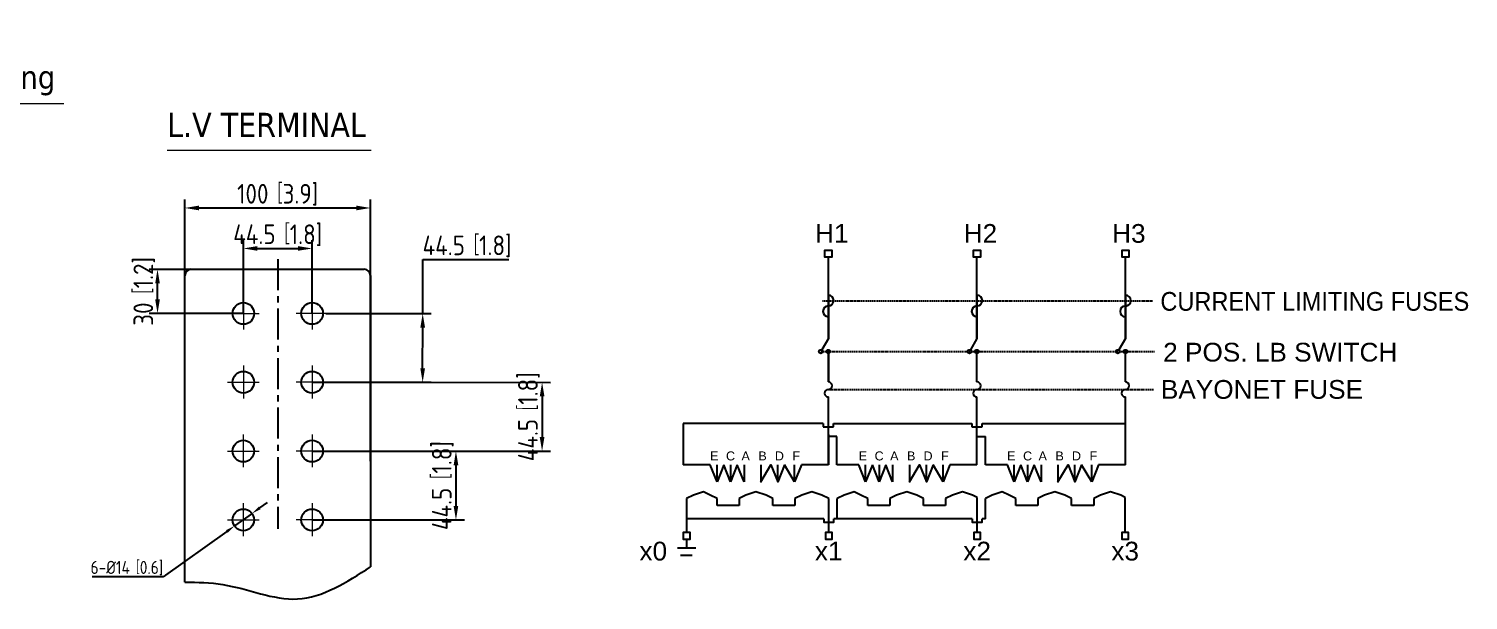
# Model space of a CAD drawing. Header units: millimetres. Extents: x 110847 to 209798, y -190593 to -156788.
# Drawn here: x 202260 to 206100, y -187894 to -186370 of the extents above; entities that cross this region are included whole.
import ezdxf
from ezdxf.enums import TextEntityAlignment as Align

# ---------------------------------------------------------------- set-up
doc = ezdxf.new("R2010")
doc.units = ezdxf.units.MM
doc.header["$LTSCALE"] = 13
for name, pattern in [('CENTERX2', [101.6, 63.5, -12.7, 12.7, -12.7]), ('DASHED', [0.75, 0.5, -0.25]), ('点画线', [18, 12, -2, 2, -2])]:
    doc.linetypes.add(name, pattern=pattern)
for name, color, linetype in [('1', 4, 'Continuous'), ('2', 3, 'Continuous'), ('4虚线层', 6, 'DASHED')]:
    doc.layers.add(name, color=color, linetype=linetype)
for name, color, linetype, lineweight in [('2细实线', 3, 'Continuous', 20), ('中心线层', 1, '点画线', 18), ('标注、文本', 3, 'Continuous', 25), ('铁心', 3, 'Continuous', 0)]:
    doc.layers.add(name, color=color, linetype=linetype, lineweight=lineweight)
doc.styles.add('Note Text (ANSI)', font='arial.ttf')
doc.styles.get("Standard").update_dxf_attribs({"font": 'gbenor.shx', "bigfont": 'gbcbig.shx'})
doc.styles.add('Tahoma$001', font='tahoma.ttf', dxfattribs={"height": 2.159784})
doc.styles.add('Tahoma_txtstyle_30.40_0_0', font='tahoma.ttf')
doc.dimstyles.new('丁晓菲', dxfattribs={"dimscale": 10, "dimtxt": 3.5, "dimasz": 2.5, "dimexe": 1.5, "dimexo": 0, "dimgap": 0.5, "dimtad": 1, "dimtoh": 1, "dimtxsty": 'Standard', "dimcen": 2.5, "dimclrd": 3, "dimclre": 3, "dimclrt": 2, "dimadec": 0, "dimazin": 0, "dimtfac": 1, "dimtmove": 0, "dimatfit": 2, "dimfxl": 1, "dimarcsym": 0})
doc.dimstyles.new('英寸 1-10', dxfattribs={"dimscale": 14, "dimtxt": 3.5, "dimasz": 2, "dimexe": 1.5, "dimexo": 0.5, "dimgap": 0.5, "dimtad": 1, "dimtoh": 1, "dimdec": 1, "dimdsep": 46, "dimtxsty": 'Standard', "dimcen": 2.5, "dimclrd": 3, "dimclre": 3, "dimclrt": 3, "dimadec": 0, "dimazin": 2, "dimtfac": 1, "dimtdec": 1, "dimtmove": 0, "dimatfit": 2, "dimfxl": 1, "dimarcsym": 0})
doc.dimstyles.new('郁文书', dxfattribs={"dimscale": 15, "dimtxt": 3.5, "dimasz": 2.5, "dimexe": 1.5, "dimexo": 0, "dimgap": 0.5, "dimtad": 1, "dimtoh": 1, "dimtxsty": 'Standard', "dimcen": 2.5, "dimclrd": 3, "dimclre": 3, "dimclrt": 2, "dimadec": 0, "dimazin": 0, "dimtfac": 1, "dimtmove": 0, "dimatfit": 2, "dimfxl": 1, "dimarcsym": 0})

# ---------------------------------------------------------------- blocks, each defined once
blk = doc.blocks.new('*D12')
at = {"layer": '1', "color": 3, "lineweight": -2}
for p, q in [((202676.5, -187560.8), (202676.5, -186825.6)), ((203171.5, -187523.3), (203171.5, -186825.6)), ((202714, -186848.1), (203134, -186848.1))]:
    blk.add_line(p, q, dxfattribs=at)
at = {"layer": '1', "color": 3}
for points in [[(202714, -186841.9), (202714, -186854.4), (202676.5, -186848.1)], [(203134, -186841.9), (203134, -186854.4), (203171.5, -186848.1)]]:
    blk.add_solid(points, dxfattribs=at)
at = {"layer": 'Defpoints', "color": 0}
for p in [(203171.5, -186848.1), (203171.5, -187523.3), (202676.5, -187560.8)]:
    blk.add_point(p, dxfattribs=at)
at = {"layer": '1', "color": 2, "insert": (202924, -186812.9), "char_height": 52.5, "attachment_point": 5}
blk.add_mtext('100［3.9]', dxfattribs=at)
blk = doc.blocks.new('*D13')
at = {"layer": '1', "color": 3, "lineweight": -2}
for p, q in [((202924.2, -187011.8), (202580.9, -187011.8)), ((202603.4, -187091.8), (202603.4, -187049.3)), ((202832.4, -187129.3), (202580.9, -187129.3))]:
    blk.add_line(p, q, dxfattribs=at)
at = {"layer": '1', "color": 3}
for points in [[(202597.2, -187049.3), (202609.7, -187049.3), (202603.4, -187011.8)], [(202597.2, -187091.8), (202609.7, -187091.8), (202603.4, -187129.3)]]:
    blk.add_solid(points, dxfattribs=at)
at = {"layer": 'Defpoints', "color": 0}
for p in [(202603.4, -187011.8), (202924.2, -187011.8), (202832.4, -187129.3)]:
    blk.add_point(p, dxfattribs=at)
at = {"layer": '1', "color": 2, "insert": (202568.2, -187070.5), "char_height": 52.5, "attachment_point": 5, "rotation": 90}
blk.add_mtext('30［1.2]', dxfattribs=at)
blk = doc.blocks.new('*D14')
at = {"layer": '1', "color": 3, "lineweight": -2}
for p, q in [((202832.4, -187129.3), (202832.4, -186933.6)), ((203015.9, -187129.3), (203015.9, -186933.6)), ((202869.9, -186956.1), (202978.4, -186956.1))]:
    blk.add_line(p, q, dxfattribs=at)
at = {"layer": '1', "color": 3}
for points in [[(202869.9, -186949.8), (202869.9, -186962.3), (202832.4, -186956.1)], [(202978.4, -186949.8), (202978.4, -186962.3), (203015.9, -186956.1)]]:
    blk.add_solid(points, dxfattribs=at)
at = {"layer": 'Defpoints', "color": 0}
for p in [(203015.9, -186956.1), (202832.4, -187129.3), (203015.9, -187129.3)]:
    blk.add_point(p, dxfattribs=at)
at = {"layer": '1', "color": 2, "insert": (202924.2, -186920.9), "char_height": 52.5, "attachment_point": 5}
blk.add_mtext('44.5［1.8]', dxfattribs=at)
blk = doc.blocks.new('*D15')
at = {"layer": '1', "color": 3, "lineweight": -2}
for p, q in [((203310.9, -187129.5), (203310.9, -186985.7)), ((203310.9, -186985.7), (203540.4, -186985.7)), ((203052.2, -187129.4), (203333.4, -187129.5)), ((203310.8, -187275.5), (203310.9, -187167)), ((203015.9, -187312.9), (203333.3, -187313))]:
    blk.add_line(p, q, dxfattribs=at)
at = {"layer": '1', "color": 3}
for points in [[(203304.6, -187167), (203317.1, -187167), (203310.9, -187129.5)], [(203304.6, -187275.5), (203317.1, -187275.5), (203310.8, -187313)]]:
    blk.add_solid(points, dxfattribs=at)
at = {"layer": 'Defpoints', "color": 0}
for p in [(203052.2, -187129.4), (203015.9, -187312.9), (203310.8, -187313)]:
    blk.add_point(p, dxfattribs=at)
at = {"layer": '1', "color": 2, "insert": (203429.4, -186950.5), "char_height": 52.5, "attachment_point": 5}
blk.add_mtext('44.5［1.8]', dxfattribs=at)
blk = doc.blocks.new('*D82')
at = {"layer": '1', "color": 3, "lineweight": -2}
for p, q in [((203058.6, -187312.9), (203652, -187313.1)), ((203629.5, -187350.6), (203629.5, -187459.2)), ((203015.9, -187496.5), (203652, -187496.7))]:
    blk.add_line(p, q, dxfattribs=at)
at = {"layer": '1', "color": 3}
for points in [[(203623.3, -187350.6), (203635.8, -187350.6), (203629.5, -187313.1)], [(203623.2, -187459.2), (203635.7, -187459.2), (203629.5, -187496.7)]]:
    blk.add_solid(points, dxfattribs=at)
at = {"layer": 'Defpoints', "color": 0}
for p in [(203058.6, -187312.9), (203015.9, -187496.5), (203629.5, -187496.7)]:
    blk.add_point(p, dxfattribs=at)
at = {"layer": '1', "color": 2, "insert": (203594.3, -187404.9), "char_height": 52.5, "attachment_point": 5, "rotation": 89.979}
blk.add_mtext('44.5［1.8]', dxfattribs=at)
blk = doc.blocks.new('*D105')
at = {"layer": '1', "color": 3, "lineweight": -2}
for p, q in [((203058.6, -187496.5), (203422.1, -187496.6)), ((203399.6, -187534.1), (203399.6, -187642.7)), ((203015.9, -187680), (203422.1, -187680.2))]:
    blk.add_line(p, q, dxfattribs=at)
at = {"layer": '1', "color": 3}
for points in [[(203393.4, -187534.1), (203405.9, -187534.1), (203399.6, -187496.6)], [(203393.3, -187642.7), (203405.8, -187642.7), (203399.6, -187680.2)]]:
    blk.add_solid(points, dxfattribs=at)
at = {"layer": '2细实线', "color": 3, "linetype": 'ByBlock', "lineweight": -2}
for p, q in [((199830.8, -186039.8), (199830.8, -186154.8)), ((201560.8, -186039.8), (201560.8, -186154.8)), ((199872.8, -186133.8), (201518.8, -186133.8))]:
    blk.add_line(p, q, dxfattribs=at)
at = {"layer": '2细实线', "color": 3, "linetype": 'ByBlock'}
for points in [[(199872.8, -186126.8), (199872.8, -186140.8), (199830.8, -186133.8)], [(201518.8, -186126.8), (201518.8, -186140.8), (201560.8, -186133.8)]]:
    blk.add_solid(points, dxfattribs=at)
at = {"layer": 'Defpoints', "color": 0, "linetype": 'ByBlock'}
for p in [(199830.8, -186032.8), (201560.8, -186032.8), (201560.8, -186133.8)]:
    blk.add_point(p, dxfattribs=at)
at = {"layer": 'Defpoints', "color": 0}
for p in [(203058.6, -187496.5), (203015.9, -187680), (203399.6, -187680.2)]:
    blk.add_point(p, dxfattribs=at)
at = {"layer": '1', "color": 2, "insert": (203364.4, -187588.4), "char_height": 52.5, "attachment_point": 5, "rotation": 89.979}
blk.add_mtext('44.5［1.8]', dxfattribs=at)
at = {"layer": '2细实线', "color": 3, "linetype": 'ByBlock', "insert": (200695.8, -186088.5), "char_height": 73.5, "attachment_point": 5}
blk.add_mtext('1730 [68.1]', dxfattribs=at)
blk = doc.blocks.new('*D103')
at = {"layer": 'Defpoints', "color": 0}
for p in [(202855.9, -187662.7), (202808.9, -187696.2)]:
    blk.add_point(p, dxfattribs=at)
at = {"layer": '标注、文本', "color": 3, "lineweight": -2}
for p, q in [((202876.2, -187648.1), (202896.6, -187633.6)), ((202855.9, -187662.7), (202808.9, -187696.2)), ((202788.5, -187710.8), (202618.9, -187831.8)), ((202618.9, -187831.8), (202429.2, -187831.8))]:
    blk.add_line(p, q, dxfattribs=at)
at = {"layer": '标注、文本', "color": 3}
for points in [[(202873.8, -187644.8), (202878.7, -187651.5), (202855.9, -187662.7)], [(202786.1, -187707.4), (202791, -187714.1), (202808.9, -187696.2)]]:
    blk.add_solid(points, dxfattribs=at)
at = {"layer": '标注、文本', "color": 2, "insert": (202521.6, -187808.4), "char_height": 35, "attachment_point": 5, "bg_fill": 3, "box_fill_scale": 1.1, "bg_fill_color": 256, "bg_fill_true_color": 13158600, "bg_fill_transparency": 9116284}
blk.add_mtext('6-%%C14［0.6]', dxfattribs=at)

msp = doc.modelspace()

# ---------------------------------------------------------------- linework, layer by layer
at = {"layer": '1', "color": 1, "linetype": 'CENTERX2', "lineweight": -3, "ltscale": 0.1}
msp.add_line((202924.209, -186984.373), (202924.077, -187703.406), dxfattribs=at)
at = {"layer": '1'}
for p, q in [((202676.705, -187845.755), (202676.532, -187028.256)), ((202693.032, -187011.756), (203155.032, -187011.756)), ((203171.532, -187028.256), (203171.484, -187805.126))]:
    msp.add_line(p, q, dxfattribs=at)
for centre in [(202832.424, -187129.318), (203015.949, -187129.347), (202832.424, -187312.881), (203015.892, -187312.91), (202832.366, -187496.443), (203015.834, -187496.472), (203015.834, -187680.035)]:
    msp.add_circle(centre, 28.875, dxfattribs=at)
for centre, start, end in [((202693.032, -187028.256), 90, 180), ((203155.032, -187028.256), 0, 90)]:
    msp.add_arc(centre, 16.5, start, end, dxfattribs=at)
at = {"layer": '2'}
for p, q in [((204393.175, -187196.453), (204375.675, -187226.764)), ((204393.175, -187193.094), (204393.175, -187196.453)), ((204789.756, -187196.453), (204772.256, -187226.764)), ((205185.756, -187196.453), (205168.256, -187226.764)), ((204393.175, -187226.094), (204393.175, -187312.161)), ((204379.675, -187423.055), (204006.175, -187423.055)), ((204406.675, -187423.055), (204776.256, -187423.055)), ((204803.256, -187423.055), (205185.756, -187423.055))]:
    msp.add_line(p, q, dxfattribs=at)
at = {"layer": '2', "linetype": 'Continuous'}
for p, q in [((204379.675, -187423.055), (204379.675, -187432.055)), ((204379.675, -187432.055), (204406.675, -187432.055)), ((204406.675, -187432.055), (204406.675, -187423.055)), ((204776.256, -187423.055), (204776.256, -187432.055)), ((204776.256, -187432.055), (204803.256, -187432.055)), ((204803.256, -187432.055), (204803.256, -187423.055)), ((204416.256, -187533.17), (204416.256, -187457.17)), ((204789.756, -187457.17), (204812.256, -187457.17)), ((204812.256, -187533.17), (204812.256, -187457.17)), ((204078.175, -187533.17), (204006.175, -187533.17)), ((204096.175, -187578.17), (204078.175, -187533.17)), ((204114.175, -187533.17), (204096.175, -187578.17)), ((204096.175, -187578.17), (204096.175, -187533.17)), ((204132.175, -187578.17), (204114.175, -187533.17)), ((204132.175, -187533.17), (204132.175, -187578.17)), ((204150.175, -187533.17), (204132.175, -187578.17)), ((204168.175, -187578.17), (204150.175, -187533.17)), ((204168.175, -187533.17), (204168.175, -187578.17)), ((204303.175, -187578.17), (204276.175, -187533.17)), ((204321.175, -187533.17), (204303.175, -187578.17)), ((204303.175, -187578.17), (204303.175, -187533.17)), ((204393.175, -187533.17), (204321.175, -187533.17)), ((204474.756, -187533.17), (204416.256, -187533.17)), ((204492.756, -187578.17), (204474.756, -187533.17)), ((204510.756, -187533.17), (204492.756, -187578.17)), ((204492.756, -187578.17), (204492.756, -187533.17)), ((204528.756, -187578.17), (204510.756, -187533.17)), ((204528.756, -187533.17), (204528.756, -187578.17)), ((204546.756, -187533.17), (204528.756, -187578.17)), ((204564.756, -187578.17), (204546.756, -187533.17)), ((204564.756, -187533.17), (204564.756, -187578.17)), ((204699.756, -187578.17), (204672.756, -187533.17)), ((204717.756, -187533.17), (204699.756, -187578.17)), ((204699.756, -187578.17), (204699.756, -187533.17)), ((204789.756, -187533.17), (204717.756, -187533.17)), ((204870.756, -187533.17), (204812.256, -187533.17)), ((204888.756, -187578.17), (204870.756, -187533.17)), ((204906.756, -187533.17), (204888.756, -187578.17)), ((204888.756, -187578.17), (204888.756, -187533.17)), ((204924.756, -187578.17), (204906.756, -187533.17)), ((204924.756, -187533.17), (204924.756, -187578.17)), ((204942.756, -187533.17), (204924.756, -187578.17)), ((204960.756, -187578.17), (204942.756, -187533.17)), ((204960.756, -187533.17), (204960.756, -187578.17)), ((205095.756, -187578.17), (205068.756, -187533.17)), ((205113.756, -187533.17), (205095.756, -187578.17)), ((205095.756, -187578.17), (205095.756, -187533.17)), ((205185.756, -187533.17), (205113.756, -187533.17))]:
    msp.add_line(p, q, dxfattribs=at)
for points in [[(204384.175, -186970.066), (204384.175, -186961.066), (204393.175, -186961.066), (204402.175, -186961.066), (204402.175, -186970.066), (204402.175, -186979.066), (204393.175, -186979.066), (204384.175, -186979.066), (204384.175, -186970.066)], [(204393.175, -187196.453), (204393.175, -186979.066)], [(204780.756, -186970.066), (204780.756, -186961.066), (204789.756, -186961.066), (204798.756, -186961.066), (204798.756, -186970.066), (204798.756, -186979.066), (204789.756, -186979.066), (204780.756, -186979.066), (204780.756, -186970.066)], [(204789.756, -187196.453), (204789.756, -186979.066)], [(205176.756, -186970.066), (205176.756, -186961.066), (205185.756, -186961.066), (205194.756, -186961.066), (205194.756, -186970.066), (205194.756, -186979.066), (205185.756, -186979.066), (205176.756, -186979.066), (205176.756, -186970.066)], [(205185.756, -187196.453), (205185.756, -186979.066)], [(204393.175, -187080.58), (204393.175, -187196.453)], [(204789.756, -187080.58), (204789.756, -187196.453)], [(205185.756, -187080.799), (205185.756, -187196.453)], [(204393.175, -187196.453), (204393.175, -187138.18)], [(204789.756, -187196.453), (204789.756, -187138.18)], [(205185.756, -187196.453), (205185.756, -187138.399)], [(204393.175, -187312.161), (204393.175, -187226.094)], [(204393.175, -187226.094), (204393.175, -187236.094)], [(204789.756, -187312.161), (204789.756, -187226.094)], [(204789.756, -187226.094), (204789.756, -187236.094)], [(205185.756, -187312.161), (205185.756, -187226.094)], [(205185.756, -187226.094), (205185.756, -187236.094)], [(204393.175, -187533.17), (204393.175, -187352.161)], [(204789.756, -187533.17), (204789.756, -187352.161)], [(205185.756, -187533.17), (205185.756, -187352.161)], [(204006.175, -187423.055), (204006.175, -187533.17)], [(204393.175, -187533.17), (204393.175, -187452.17), (204393.175, -187533.17)], [(204416.256, -187457.17), (204393.175, -187457.17)], [(204213.175, -187533.17), (204213.175, -187578.17), (204240.175, -187533.17), (204258.175, -187578.17), (204258.175, -187533.17)], [(204276.175, -187533.17), (204258.175, -187578.17)], [(204609.756, -187533.17), (204609.756, -187578.17), (204636.756, -187533.17), (204654.756, -187578.17), (204654.756, -187533.17)], [(204672.756, -187533.17), (204654.756, -187578.17)], [(205005.756, -187533.17), (205005.756, -187578.17), (205032.756, -187533.17), (205050.756, -187578.17), (205050.756, -187533.17)], [(205068.756, -187533.17), (205050.756, -187578.17)], [(204096.175, -187623.17), (204078.175, -187614.17), (204060.175, -187605.17), (204033.175, -187614.17), (204015.175, -187623.17)], [(204015.175, -187623.17), (204015.175, -187713.17)], [(204096.175, -187641.17), (204096.175, -187623.17)], [(204155.175, -187641.17), (204096.175, -187641.17)], [(204245.175, -187623.17), (204227.175, -187614.17), (204200.175, -187605.17), (204173.175, -187614.17), (204155.175, -187623.17)], [(204155.175, -187623.17), (204155.175, -187641.17)], [(204245.175, -187641.17), (204245.175, -187623.17)], [(204304.175, -187641.17), (204245.175, -187641.17)], [(204394.175, -187623.17), (204376.175, -187614.17), (204349.175, -187605.17), (204322.175, -187614.17), (204304.175, -187623.17)], [(204304.175, -187623.17), (204304.175, -187641.17)], [(204394.175, -187713.17), (204394.175, -187623.17)], [(204498.175, -187623.17), (204480.175, -187614.17), (204462.175, -187605.17), (204435.175, -187614.17), (204417.175, -187623.17)], [(204417.175, -187677.17), (204417.175, -187623.17)], [(204498.175, -187641.17), (204498.175, -187623.17)], [(204557.175, -187641.17), (204498.175, -187641.17)], [(204647.175, -187623.17), (204629.175, -187614.17), (204602.175, -187605.17), (204575.175, -187614.17), (204557.175, -187623.17)], [(204557.175, -187623.17), (204557.175, -187641.17)], [(204647.175, -187641.17), (204647.175, -187623.17)], [(204706.175, -187641.17), (204647.175, -187641.17)], [(204790.175, -187620.17), (204778.175, -187614.17), (204751.175, -187605.17), (204724.175, -187614.17), (204706.175, -187623.17)], [(204706.175, -187623.17), (204706.175, -187641.17)], [(204790.175, -187713.17), (204790.175, -187620.17)], [(204893.256, -187623.17), (204875.256, -187614.17), (204857.256, -187605.17), (204830.256, -187614.17), (204812.256, -187623.17)], [(204812.256, -187677.17), (204812.256, -187623.17)], [(204893.256, -187641.17), (204893.256, -187623.17)], [(204952.256, -187641.17), (204893.256, -187641.17)], [(205042.256, -187623.17), (205024.256, -187614.17), (204997.256, -187605.17), (204970.256, -187614.17), (204952.256, -187623.17)], [(204952.256, -187623.17), (204952.256, -187641.17)], [(205042.256, -187641.17), (205042.256, -187623.17)], [(205101.256, -187641.17), (205042.256, -187641.17)], [(205185.175, -187620.129), (205173.256, -187614.17), (205146.256, -187605.17), (205119.256, -187614.17), (205101.256, -187623.17)], [(205101.256, -187623.17), (205101.256, -187641.17)], [(205185.175, -187713.17), (205185.175, -187620.129)], [(204380.926, -187677.17), (204015.175, -187677.17)], [(204380.926, -187677.17), (204380.926, -187686.17), (204389.926, -187686.17), (204407.926, -187686.17), (204407.926, -187677.17)], [(204776.926, -187677.17), (204407.926, -187677.17)], [(204776.926, -187677.17), (204776.926, -187686.17), (204785.926, -187686.17), (204803.926, -187686.17), (204803.926, -187677.17)], [(204812.256, -187677.17), (204803.926, -187677.17)], [(204024.175, -187722.17), (204024.175, -187713.17), (204015.175, -187713.17), (204006.175, -187713.17), (204006.175, -187722.17), (204006.175, -187731.17), (204015.175, -187731.17), (204024.175, -187731.17), (204024.175, -187722.17)], [(204403.175, -187722.17), (204403.175, -187713.17), (204394.175, -187713.17), (204385.175, -187713.17), (204385.175, -187722.17), (204385.175, -187731.17), (204394.175, -187731.17), (204403.175, -187731.17), (204403.175, -187722.17)], [(204799.175, -187722.182), (204799.175, -187713.182), (204790.175, -187713.182), (204781.175, -187713.182), (204781.175, -187722.182), (204781.175, -187731.182), (204790.175, -187731.182), (204799.175, -187731.182), (204799.175, -187722.182)], [(205194.175, -187722.17), (205194.175, -187713.17), (205185.175, -187713.17), (205176.175, -187713.17), (205176.175, -187722.17), (205176.175, -187731.17), (205185.175, -187731.17), (205194.175, -187731.17), (205194.175, -187722.17)]]:
    msp.add_lwpolyline(points, dxfattribs=at)
at = {"layer": '2'}
for centre in [(204373.175, -187231.094), (204393.175, -187231.094), (204769.756, -187231.094), (204789.756, -187231.094), (205165.756, -187231.094), (205185.756, -187231.094)]:
    msp.add_circle(centre, 5, dxfattribs=at)
at = {"layer": '2', "color": 3}
for centre, start, end in [((204393.175, -187094.98), 270, 90), ((204789.756, -187094.98), 270, 90), ((205185.756, -187095.199), 270, 90), ((204393.175, -187123.78), 90, 270), ((204789.756, -187123.78), 90, 270), ((205185.756, -187123.999), 90, 270)]:
    msp.add_arc(centre, 14.4, start, end, dxfattribs=at)
at = {"layer": '2'}
for centre, start, end in [((204393.175, -187342.161), 90, 270), ((204393.175, -187322.161), 270, 90), ((204789.756, -187342.161), 90, 270), ((204789.756, -187322.161), 270, 90), ((205185.756, -187342.161), 90, 270), ((205185.756, -187322.161), 270, 90)]:
    msp.add_arc(centre, 10, start, end, dxfattribs=at)
at = {"layer": '4虚线层', "ltscale": 0.5}
for p, q in [((204377.36, -187095.597), (205259.654, -187095.597)), ((204373.175, -187231.094), (205263.693, -187231.094)), ((204393.175, -187332.161), (205261.673, -187332.161))]:
    msp.add_line(p, q, dxfattribs=at)
at = {"layer": '中心线层'}
for p, q in [((202832.424, -187084.992), (202832.424, -187172.541)), ((203015.963, -187085.021), (203015.936, -187172.57)), ((202789.8, -187129.318), (202875.047, -187129.318)), ((203058.565, -187129.368), (202973.318, -187129.336)), ((202832.424, -187268.555), (202832.424, -187356.104)), ((203015.906, -187268.583), (203015.878, -187356.132)), ((202789.8, -187312.881), (202875.047, -187312.881)), ((203058.516, -187312.923), (202973.268, -187312.896)), ((202832.366, -187452.117), (202832.366, -187539.666)), ((203015.848, -187452.146), (203015.821, -187539.695)), ((202789.742, -187496.443), (202874.99, -187496.443)), ((203058.458, -187496.485), (202973.21, -187496.459)), ((203015.848, -187635.708), (203015.821, -187723.257)), ((203058.458, -187680.048), (202973.21, -187680.021))]:
    msp.add_line(p, q, dxfattribs=at)
at = {"layer": '标注、文本'}
for p, q in [((204039.252, -187754.937), (203991.098, -187754.937)), ((204015.175, -187731.17), (204015.175, -187754.937)), ((204029.522, -187774.914), (203998.334, -187774.914))]:
    msp.add_line(p, q, dxfattribs=at)
msp.add_open_spline([(202676.599, -187845.754), (202710.268, -187846.239), (202811.483, -187847.698), (202983.463, -187926.488), (203107.927, -187846.15), (203171.599, -187805.052)], degree=3, knots=[0, 0, 0, 0, 73.60943979, 221.28127785, 375.94621417, 375.94621417, 375.94621417, 375.94621417], dxfattribs=at)
at = {"layer": '铁心'}
for p, q in [((201569.938, -186569.742), (202353.595, -186569.742)), ((203173.543, -186694.843), (202629.275, -186694.843))]:
    msp.add_line(p, q, dxfattribs=at)

# ---------------------------------------------------------------- texts
at = {"layer": '2', "style": 'Note Text (ANSI)'}
for s, p in [('H1', (204447.003, -186941.062)), ('H2', (204843.584, -186941.062)), ('H3', (205239.584, -186941.062))]:
    msp.add_text(s, height=50, dxfattribs=at).set_placement(p, align=Align.RIGHT)
for s, height, p in [('E', 24, (204088.649, -187509.17)), ('C', 24, (204132.175, -187509.393)), ('A', 24, (204172.594, -187509.393)), ('B', 24, (204217.662, -187509.393)), ('D', 24, (204262.662, -187509.393)), ('F', 24, (204307.662, -187509.393)), ('E', 24, (204485.23, -187509.17)), ('C', 24, (204528.756, -187509.393)), ('A', 24, (204569.175, -187509.393)), ('B', 24, (204614.243, -187509.393)), ('D', 24, (204659.243, -187509.393)), ('F', 24, (204704.243, -187509.393)), ('E', 24, (204881.23, -187509.17)), ('C', 24, (204924.756, -187509.393)), ('A', 24, (204965.175, -187509.393)), ('B', 24, (205010.243, -187509.393)), ('D', 24, (205055.243, -187509.393)), ('F', 24, (205100.243, -187509.393)), ('x0', 50, (203926.124, -187763.17)), ('x1', 50, (204394.175, -187763.17)), ('x2', 50, (204790.175, -187763.17)), ('x3', 50, (205185.175, -187763.17))]:
    msp.add_text(s, height=height, dxfattribs=at).set_placement(p, align=Align.MIDDLE_CENTER)
at = {"layer": '2', "char_height": 50, "attachment_point": 9, "style": 'Note Text (ANSI)'}
for s, insert, width in [('{\\W0.9;CURRENT LIMITING FUSES}', (206103.267, -187122.901), 1363.37652), ('2 POS. LB SWITCH ', (205911.356, -187258.398), 934.41311), ('BAYONET FUSE', (205819.84, -187357.681), 796.36052)]:
    msp.add_mtext(s, dxfattribs=dict(at, insert=insert, width=width))
at = {"layer": '铁心', "style": 'Tahoma$001'}
msp.add_text('L.V TERMINAL', height=64.56572, dxfattribs=at).set_placement((202629.082, -186658.964))
at = {"layer": '铁心', "insert": (201649.329, -186468.223), "char_height": 62.30684, "width": 813.1404, "attachment_point": 1, "style": 'Tahoma_txtstyle_30.40_0_0'}
msp.add_mtext('Additional  cooling', dxfattribs=at)

# ---------------------------------------------------------------- dimensions: what is measured, and where the dimension line sits
at = {"layer": '1'}
for base, p1, p2, text, picture, middle in [((203171.532, -186848.137), (202676.532, -187560.825), (203171.532, -187523.256), '100［3.9]', '*D12', (202924.032, -186848.137)), ((203015.949, -186956.089), (202832.424, -187129.318), (203015.949, -187129.347), '44.5［1.8]', '*D14', (202924.186, -186956.089))]:
    dim = msp.add_linear_dim(base=base, p1=p1, p2=p2, text=text, dimstyle='郁文书', override={"dimarcsym": 1}, dxfattribs=at)
    dim.commit()
    dim.dimension.update_dxf_attribs({"geometry": picture, "text_midpoint": middle, "dimtype": 160})
for base, p1, p2, angle, text, picture, middle in [((202603.418, -187011.756), (202832.424, -187129.318), (202924.205, -187011.756), 90, '30［1.2]', '*D13', (202603.418, -187070.537)), ((203310.808, -187313.022), (203052.213, -187129.365), (203015.874, -187312.914), 269.979026, '44.5［1.8]', '*D15', (203429.411, -186985.725)), ((203629.479, -187496.702), (203058.565, -187312.93), (203015.874, -187496.477), 269.979026, '44.5［1.8]', '*D82', (203629.513, -187404.92))]:
    dim = msp.add_linear_dim(base=base, p1=p1, p2=p2, angle=angle, text=text, dimstyle='郁文书', override={"dimarcsym": 1}, dxfattribs=at)
    dim.commit()
    dim.dimension.update_dxf_attribs({"geometry": picture, "text_midpoint": middle, "dimtype": 160})
at = {"layer": '2细实线', "linetype": 'ByBlock'}
dim = msp.add_linear_dim(base=(201560.829, -186133.802), p1=(199830.829, -186032.802), p2=(201560.829, -186032.802), dimstyle='英寸 1-10', override={"dimtxt": 5.25, "dimasz": 3}, dxfattribs=at)
dim.commit()
dim.dimension.update_dxf_attribs({"geometry": '*D105', "text_midpoint": (200695.829, -186088.521)})

# ---------------------------------------------------------------- next in the draw order: dimensions: what is measured, and where the dimension line sits
at = {"layer": '标注、文本'}
dim = msp.add_diameter_dim_2p(p1=(202855.898, -187662.673), p2=(202808.895, -187696.226), text='6-%%C14［0.6]', dimstyle='丁晓菲', override={"dimtfill": 1, "dimarcsym": 1}, dxfattribs=at)
dim.commit()
dim.dimension.update_dxf_attribs({"geometry": '*D103', "text_midpoint": (202521.579, -187831.828), "dimtype": 163})

# ---------------------------------------------------------------- next in the draw order: linework, layer by layer
at = {"layer": '1'}
msp.add_circle((202832.366, -187680.006), 28.875, dxfattribs=at)
at = {"layer": '中心线层'}
for p, q in [((202832.366, -187635.68), (202832.366, -187723.229)), ((202789.742, -187680.006), (202874.99, -187680.006))]:
    msp.add_line(p, q, dxfattribs=at)

# ---------------------------------------------------------------- next in the draw order: dimensions: what is measured, and where the dimension line sits
at = {"layer": '1'}
dim = msp.add_linear_dim(base=(203399.56, -187680.18), p1=(203058.565, -187496.493), p2=(203015.874, -187680.04), angle=269.979026, text='44.5［1.8]', dimstyle='郁文书', override={"dimarcsym": 1}, dxfattribs=at)
dim.commit()
dim.dimension.update_dxf_attribs({"geometry": '*D105', "text_midpoint": (203399.594, -187588.399), "dimtype": 160})

doc.saveas('drawing.dxf')
